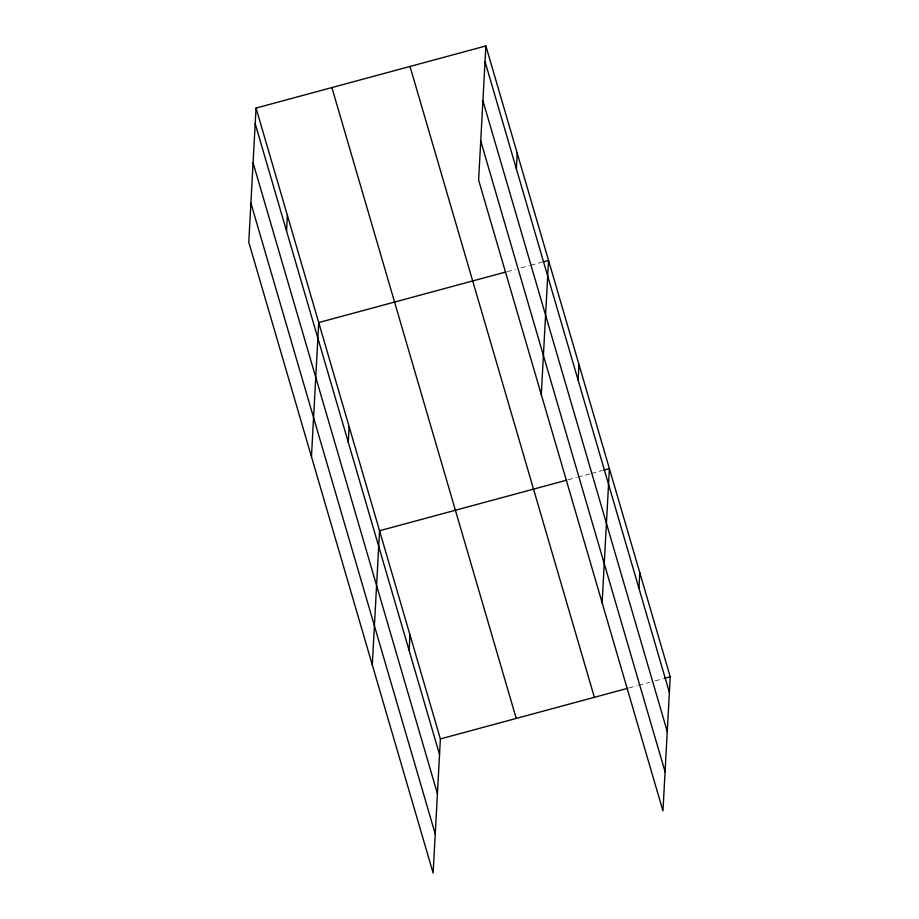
<?xml version="1.0" encoding="UTF-8"?>
<svg xmlns="http://www.w3.org/2000/svg" width="919" height="919" viewBox="0 0 919 919"><rect width="100%" height="100%" fill="white"/><g stroke="black" fill="none" stroke-linecap="round" stroke-linejoin="round"><path stroke-width="0.69" stroke-dasharray="4.59 3.45" d="M507.185 271.622L515.456 269.393M520.97 267.9L529.252 265.66M530.631 265.292L541.659 262.306M568.022 479.81L576.293 477.57M577.672 477.202L590.078 473.848M591.457 473.469L602.496 470.494M628.849 687.986L637.131 685.758M638.51 685.379L649.538 682.403M655.052 680.91L663.334 678.67"/><path stroke-width="1.38" d="M256.045 108.074L248.773 242.191L433.125 873.05L440.385 738.933L256.045 108.074L485.875 45.95L670.227 676.809L662.955 810.926L478.615 180.067L485.875 45.95M286.533 230.945L287.383 215.322M311.461 456.686L318.721 322.569L505.806 272.001M348.29 442.292L349.14 426.657M372.287 664.862L379.558 530.745L566.644 480.177M409.127 650.468L409.966 634.845M516.363 168.82L517.213 153.197M541.291 394.561L548.551 260.445L543.037 261.938M578.12 380.156L578.97 364.533M602.129 602.738L609.389 468.621L603.875 470.114M638.958 588.344L639.808 572.721M440.385 738.933L627.47 688.365M664.713 678.302L670.227 676.809M485.025 61.573L669.377 692.432M482.912 100.676L667.263 731.535M480.729 140.963L665.08 771.822M410.023 66.455L594.375 697.314M331.885 87.569L516.237 718.428M255.195 123.709L439.546 754.556M253.081 162.801L437.421 793.66M250.898 203.088L435.238 833.947"/></g></svg>
